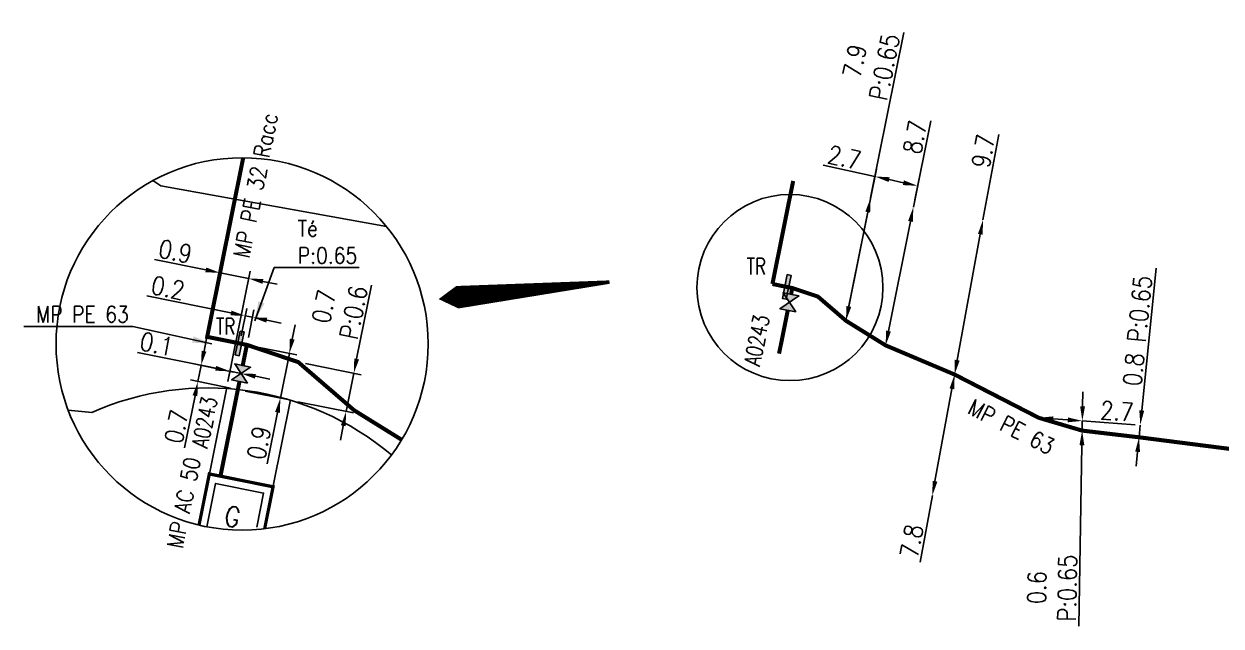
# Model space of a CAD drawing. Header units: millimetres. Extents: x 184000 to 185000, y 128000 to 129000.
# Drawn here: x 184833.3 to 184907.2, y 128309.2 to 128346.3 of the extents above; entities that cross this region are included whole.
import ezdxf
from ezdxf.enums import TextEntityAlignment as Align

# ---------------------------------------------------------------- set-up
doc = ezdxf.new("R2010")
doc.units = ezdxf.units.MM
doc.header["$PDMODE"] = 34
doc.layers.get('0').update_dxf_attribs({"linetype": 'CONTINUOUS'})
doc.layers.get('DEFPOINTS').update_dxf_attribs({"linetype": 'CONTINUOUS'})
for name, color, linetype in [('G_120', 4, 'CONTINUOUS'), ('G_300', 7, 'CONTINUOUS'), ('G_340', 7, 'CONTINUOUS'), ('G_900', 7, 'CONTINUOUS')]:
    doc.layers.add(name, color=color, linetype=linetype)
doc.styles.get("Standard").update_dxf_attribs({"font": 'romans.shx', "width": 0.85})
doc.linetypes.add('G_typB_AP', pattern='A,5,-0.3,["o",Standard,S=1.5,R=0,X=0,Y=-0.5],-1.65', length=6.95)
doc.linetypes.add('G_TYPB_PE', pattern='A,5,-0.3,["o",Standard,S=1.5,R=0,X=0,Y=-0.5],-1.65', length=6.95)
doc.dimstyles.get("Standard").update_dxf_attribs({"dimtxt": 1.5, "dimasz": 1.2, "dimexe": 0.625, "dimexo": 0.625, "dimgap": 0.25, "dimtad": 1, "dimdec": 1, "dimzin": 0, "dimdsep": 46, "dimtxsty": 'Standard', "dimcen": -0.5, "dimadec": 0, "dimazin": 0, "dimtfac": 1, "dimtdec": 1, "dimtmove": 0, "dimatfit": 3, "dimfxl": 0, "dimtolj": 1, "dimtzin": 0, "dimarcsym": 0})

# ---------------------------------------------------------------- blocks, each defined once
blk = doc.blocks.new('G_300_04')
at = {"linetype": 'Continuous'}
h = blk.add_hatch(color=0, dxfattribs=at)
h.paths.add_polyline_path([(-0.5, 0.5), (-0.5, -0.5), (0, 0)])
h.paths.add_polyline_path([(0.5, 0.5), (0, 0), (0.5, -0.5)])
at = {"color": 0, "linetype": 'Continuous', "flags": 128}
blk.add_lwpolyline([(-0.5, -0.5), (0.5, 0.5), (0.5, -0.5), (-0.5, 0.5)], close=True, dxfattribs=at)
at = {"color": 0, "linetype": 'Continuous', "width": 0.75}
blk.add_attdef('NUM', text='', height=1, dxfattribs=at).set_placement((0, 1.782), align=Align.MIDDLE_CENTER)
at = {"color": 0, "linetype": 'Continuous', "width": 0.75, "flags": 3}
for tag, p in [('DEF_LEG', (0, -5)), ('DEF_COUP', (0, -7.5)), ('DEF_TYPE', (0, -10))]:
    blk.add_attdef(tag, text='', height=1.2, dxfattribs=at).set_placement(p, align=Align.MIDDLE)
blk = doc.blocks.new('G_340_16')
at = {"linetype": 'Continuous'}
blk.add_hatch(color=0, dxfattribs=at).paths.add_polyline_path([(0.125, 0.75), (-0.125, 0.75), (-0.125, -0.75), (0.125, -0.75)])
at = {"color": 0, "linetype": 'Continuous'}
blk.add_lwpolyline([(-0.125, 0.75), (0.125, 0.75), (0.125, -0.75), (-0.125, -0.75)], close=True, dxfattribs=at)
at = {"color": 0, "linetype": 'Continuous', "width": 0.75}
for tag, height, flags, p in [('TR', 1, 8, (0, 2.146)), ('DEF_LEG', 1.2, 3, (0, -5)), ('DEF_COUP', 1.2, 3, (0, -7.5)), ('DEF_TYPE', 1.2, 3, (0, -10))]:
    blk.add_attdef(tag, text='', height=height, dxfattribs=dict(at, flags=flags)).set_placement(p, align=Align.MIDDLE)
blk = doc.blocks.new('*D550')
at = {"layer": 'DEFPOINTS', "color": 0, "linetype": 'Continuous', "transparency": 16777216}
for p in [(184898.622, 128321.856), (184898.622, 128321.856), (184898.611, 128321.256)]:
    blk.add_point(p, dxfattribs=at)
at = {"layer": 'G_120', "color": 0, "linetype": 'Continuous', "lineweight": -2, "transparency": 16777216}
for p, q in [((184898.637, 128322.756), (184898.653, 128323.656)), ((184898.622, 128321.856), (184898.611, 128321.256)), ((184898.596, 128320.356), (184898.403, 128309.199))]:
    blk.add_line(p, q, dxfattribs=at)
at = {"layer": 'G_120', "color": 0, "linetype": 'Continuous', "transparency": 16777216}
for points in [[(184898.487, 128322.758), (184898.787, 128322.753), (184898.622, 128321.856)], [(184898.446, 128320.359), (184898.746, 128320.353), (184898.611, 128321.256)]]:
    blk.add_solid(points, dxfattribs=at)
at = {"layer": 'G_120', "color": 0, "linetype": 'Continuous', "transparency": 16777216, "insert": (184896.756, 128311.555), "char_height": 1.125, "attachment_point": 5, "rotation": 89.00901}
blk.add_mtext('\\A1;0.6\\PP:0.65', dxfattribs=at)
blk = doc.blocks.new('*D551')
at = {"layer": 'DEFPOINTS', "color": 0, "linetype": 'Continuous', "transparency": 16777216}
for p in [(184902.2, 128321.6), (184902.2, 128321.6), (184902.124, 128320.844)]:
    blk.add_point(p, dxfattribs=at)
at = {"layer": 'G_120', "color": 0, "linetype": 'Continuous', "lineweight": -2, "transparency": 16777216}
for p, q in [((184902.291, 128322.495), (184903.175, 128331.285)), ((184902.124, 128320.844), (184902.2, 128321.6)), ((184902.034, 128319.948), (184901.944, 128319.053))]:
    blk.add_line(p, q, dxfattribs=at)
at = {"layer": 'G_120', "color": 0, "linetype": 'Continuous', "transparency": 16777216}
for points in [[(184902.141, 128322.51), (184902.44, 128322.48), (184902.2, 128321.6)], [(184901.885, 128319.963), (184902.183, 128319.933), (184902.124, 128320.844)]]:
    blk.add_solid(points, dxfattribs=at)
at = {"layer": 'G_120', "color": 0, "linetype": 'Continuous', "transparency": 16777216, "insert": (184902.032, 128327.413), "char_height": 1.125, "attachment_point": 5, "rotation": 84.25354}
blk.add_mtext('\\A1;0.8 P:0.65', dxfattribs=at)
blk = doc.blocks.new('*D552')
at = {"layer": 'DEFPOINTS', "color": 0, "linetype": 'Continuous', "transparency": 16777216}
for p in [(184895.929, 128322.048), (184898.622, 128321.856), (184898.622, 128321.856)]:
    blk.add_point(p, dxfattribs=at)
at = {"layer": 'G_120', "color": 0, "linetype": 'Continuous', "lineweight": -2, "transparency": 16777216}
for p, q in [((184896.826, 128321.984), (184897.724, 128321.92)), ((184898.622, 128321.856), (184901.892, 128321.622))]:
    blk.add_line(p, q, dxfattribs=at)
at = {"layer": 'G_120', "color": 0, "linetype": 'Continuous', "transparency": 16777216}
for points in [[(184896.837, 128322.134), (184896.816, 128321.835), (184895.929, 128322.048)], [(184897.735, 128322.07), (184897.713, 128321.77), (184898.622, 128321.856)]]:
    blk.add_solid(points, dxfattribs=at)
at = {"layer": 'G_120', "color": 0, "linetype": 'Continuous', "transparency": 16777216, "insert": (184900.759, 128322.455), "char_height": 1.125, "attachment_point": 5, "rotation": 355.90977}
blk.add_mtext('\\A1;2.7', dxfattribs=at)
blk = doc.blocks.new('*D553')
at = {"layer": 'DEFPOINTS', "color": 0, "linetype": 'Continuous', "transparency": 16777216}
for p in [(184888.189, 128335.046), (184888.189, 128335.046), (184886.478, 128326.515)]:
    blk.add_point(p, dxfattribs=at)
at = {"layer": 'G_120', "color": 0, "linetype": 'Continuous', "lineweight": -2, "transparency": 16777216}
for p, q in [((184888.189, 128335.046), (184889.259, 128340.378)), ((184886.655, 128327.398), (184888.012, 128334.163))]:
    blk.add_line(p, q, dxfattribs=at)
at = {"layer": 'G_120', "color": 0, "linetype": 'Continuous', "transparency": 16777216}
for points in [[(184887.865, 128334.193), (184888.16, 128334.134), (184888.189, 128335.046)], [(184886.508, 128327.427), (184886.803, 128327.368), (184886.478, 128326.515)]]:
    blk.add_solid(points, dxfattribs=at)
at = {"layer": 'G_120', "color": 0, "linetype": 'Continuous', "transparency": 16777216, "insert": (184888.29, 128339.359), "char_height": 1.125, "attachment_point": 5, "rotation": 78.65782}
blk.add_mtext('\\A1;8.7', dxfattribs=at)
blk = doc.blocks.new('*D554')
at = {"layer": 'DEFPOINTS', "color": 0, "linetype": 'Continuous', "transparency": 16777216}
for p in [(184892.487, 128334.256), (184892.487, 128334.256), (184890.735, 128324.716)]:
    blk.add_point(p, dxfattribs=at)
at = {"layer": 'G_120', "color": 0, "linetype": 'Continuous', "lineweight": -2, "transparency": 16777216}
for p, q in [((184892.487, 128334.256), (184893.457, 128339.536)), ((184890.897, 128325.601), (184892.324, 128333.371))]:
    blk.add_line(p, q, dxfattribs=at)
at = {"layer": 'G_120', "color": 0, "linetype": 'Continuous', "transparency": 16777216}
for points in [[(184892.177, 128333.398), (184892.472, 128333.344), (184892.487, 128334.256)], [(184890.75, 128325.628), (184891.045, 128325.574), (184890.735, 128324.716)]]:
    blk.add_solid(points, dxfattribs=at)
at = {"layer": 'G_120', "color": 0, "linetype": 'Continuous', "transparency": 16777216, "insert": (184892.504, 128338.502), "char_height": 1.125, "attachment_point": 5, "rotation": 79.59269}
blk.add_mtext('\\A1;9.7', dxfattribs=at)
blk = doc.blocks.new('*D555')
at = {"layer": 'DEFPOINTS', "color": 0, "linetype": 'Continuous', "transparency": 16777216}
for p in [(184888.453, 128336.36), (184888.189, 128335.046), (184883.998, 128327.874)]:
    blk.add_point(p, dxfattribs=at)
at = {"layer": 'G_120', "color": 0, "linetype": 'Continuous', "lineweight": -2, "transparency": 16777216}
for p, q in [((184885.815, 128336.934), (184882.611, 128337.632)), ((184884.09, 128328.334), (184885.907, 128337.394)), ((184887.574, 128336.552), (184886.694, 128336.743)), ((184888.282, 128335.505), (184888.545, 128336.82))]:
    blk.add_line(p, q, dxfattribs=at)
at = {"layer": 'G_120', "color": 0, "linetype": 'Continuous', "transparency": 16777216}
for points in [[(184886.726, 128336.89), (184886.662, 128336.597), (184885.815, 128336.934)], [(184887.606, 128336.698), (184887.542, 128336.405), (184888.453, 128336.36)]]:
    blk.add_solid(points, dxfattribs=at)
at = {"layer": 'G_120', "color": 0, "linetype": 'Continuous', "transparency": 16777216, "insert": (184883.933, 128338.112), "char_height": 1.125, "attachment_point": 5, "rotation": 347.72295}
blk.add_mtext('\\A1;2.7', dxfattribs=at)
blk = doc.blocks.new('*D556')
at = {"layer": 'DEFPOINTS', "color": 0, "linetype": 'Continuous', "transparency": 16777216}
for p in [(184885.551, 128335.62), (184885.551, 128335.62), (184884.03, 128328.034)]:
    blk.add_point(p, dxfattribs=at)
at = {"layer": 'G_120', "color": 0, "linetype": 'Continuous', "lineweight": -2, "transparency": 16777216}
for p, q in [((184885.551, 128335.62), (184887.597, 128345.819)), ((184884.207, 128328.916), (184885.374, 128334.737))]:
    blk.add_line(p, q, dxfattribs=at)
at = {"layer": 'G_120', "color": 0, "linetype": 'Continuous', "transparency": 16777216}
for points in [[(184885.227, 128334.767), (184885.521, 128334.708), (184885.551, 128335.62)], [(184884.059, 128328.945), (184884.354, 128328.886), (184884.03, 128328.034)]]:
    blk.add_solid(points, dxfattribs=at)
at = {"layer": 'G_120', "color": 0, "linetype": 'Continuous', "transparency": 16777216, "insert": (184885.485, 128343.869), "char_height": 1.125, "attachment_point": 5, "rotation": 78.65782}
blk.add_mtext('\\A1;7.9\\PP:0.65', dxfattribs=at)
blk = doc.blocks.new('*D595')
at = {"layer": 'DEFPOINTS', "color": 0, "linetype": 'Continuous', "transparency": 16777216}
for p in [(184890.735, 128324.716), (184889.362, 128317.245), (184889.362, 128317.245)]:
    blk.add_point(p, dxfattribs=at)
at = {"layer": 'G_120', "color": 0, "linetype": 'Continuous', "lineweight": -2, "transparency": 16777216}
for p, q in [((184890.572, 128323.831), (184889.525, 128318.13)), ((184889.362, 128317.245), (184888.608, 128313.135))]:
    blk.add_line(p, q, dxfattribs=at)
at = {"layer": 'G_120', "color": 0, "linetype": 'Continuous', "transparency": 16777216}
for points in [[(184890.425, 128323.858), (184890.72, 128323.804), (184890.735, 128324.716)], [(184889.378, 128318.157), (184889.673, 128318.103), (184889.362, 128317.245)]]:
    blk.add_solid(points, dxfattribs=at)
at = {"layer": 'G_120', "color": 0, "linetype": 'Continuous', "transparency": 16777216, "insert": (184888.085, 128314.44), "char_height": 1.125, "attachment_point": 5, "rotation": 79.59269}
blk.add_mtext('\\A1;7.8', dxfattribs=at)
blk = doc.blocks.new('*D596')
at = {"layer": 'DEFPOINTS', "color": 0, "linetype": 'Continuous', "transparency": 16777216}
for p in [(184850.209, 128325.485), (184849.735, 128323.131), (184853.168, 128322.44)]:
    blk.add_point(p, dxfattribs=at)
at = {"layer": 'G_900', "color": 0, "linetype": 'Continuous', "lineweight": -2, "transparency": 16777216}
for p, q in [((184853.819, 128325.676), (184854.736, 128330.229)), ((184850.669, 128325.392), (184854.101, 128324.701)), ((184853.168, 128322.44), (184853.641, 128324.793)), ((184850.195, 128323.039), (184853.627, 128322.348)), ((184852.99, 128321.558), (184852.812, 128320.676))]:
    blk.add_line(p, q, dxfattribs=at)
at = {"layer": 'G_900', "color": 0, "linetype": 'Continuous', "transparency": 16777216}
for points in [[(184853.672, 128325.705), (184853.966, 128325.646), (184853.641, 128324.793)], [(184852.843, 128321.587), (184853.137, 128321.528), (184853.168, 128322.44)]]:
    blk.add_solid(points, dxfattribs=at)
at = {"layer": 'G_900', "color": 0, "linetype": 'Continuous', "transparency": 16777216, "insert": (184852.712, 128328.726), "char_height": 1.125, "attachment_point": 5, "rotation": 78.61171}
blk.add_mtext('\\A1;0.7\\PP:0.6', dxfattribs=at)
blk = doc.blocks.new('*D597')
at = {"layer": 'DEFPOINTS', "color": 0, "linetype": 'Continuous', "transparency": 16777216}
for p in [(184845.999, 128324.922), (184846.685, 128324.779), (184845.778, 128323.823)]:
    blk.add_point(p, dxfattribs=at)
at = {"layer": 'G_900', "color": 0, "linetype": 'Continuous', "lineweight": -2, "transparency": 16777216}
for p, q in [((184845.117, 128325.099), (184840.295, 128326.071)), ((184845.871, 128324.283), (184846.092, 128325.381)), ((184846.685, 128324.783), (184845.999, 128324.922)), ((184846.777, 128325.239), (184846.778, 128325.243)), ((184847.568, 128324.606), (184848.45, 128324.428))]:
    blk.add_line(p, q, dxfattribs=at)
at = {"layer": 'G_900', "color": 0, "linetype": 'Continuous', "transparency": 16777216}
for points in [[(184845.147, 128325.246), (184845.087, 128324.952), (184845.999, 128324.922)], [(184847.597, 128324.753), (184847.538, 128324.459), (184846.685, 128324.783)]]:
    blk.add_solid(points, dxfattribs=at)
at = {"layer": 'G_900', "color": 0, "linetype": 'Continuous', "transparency": 16777216, "insert": (184841.475, 128326.598), "char_height": 1.125, "attachment_point": 5, "rotation": 348.61171}
blk.add_mtext('\\A1;0.1', dxfattribs=at)
blk = doc.blocks.new('*D598')
at = {"layer": 'DEFPOINTS', "color": 0, "linetype": 'Continuous', "transparency": 16777216}
for p in [(184846.685, 128324.779), (184844.017, 128324.288), (184846.486, 128323.791)]:
    blk.add_point(p, dxfattribs=at)
at = {"layer": 'G_900', "color": 0, "linetype": 'Continuous', "lineweight": -2, "transparency": 16777216}
for p, q in [((184844.394, 128326.159), (184844.572, 128327.041)), ((184846.225, 128324.872), (184843.757, 128325.369)), ((184844.216, 128325.276), (184844.017, 128324.288)), ((184846.026, 128323.884), (184843.558, 128324.381)), ((184843.84, 128323.406), (184843.192, 128320.192))]:
    blk.add_line(p, q, dxfattribs=at)
at = {"layer": 'G_900', "color": 0, "linetype": 'Continuous', "transparency": 16777216}
for points in [[(184844.247, 128326.188), (184844.541, 128326.129), (184844.216, 128325.276)], [(184843.692, 128323.436), (184843.987, 128323.376), (184844.017, 128324.288)]]:
    blk.add_solid(points, dxfattribs=at)
at = {"layer": 'G_900', "color": 0, "linetype": 'Continuous', "transparency": 16777216, "insert": (184842.692, 128321.506), "char_height": 1.125, "attachment_point": 5, "rotation": 78.61171}
blk.add_mtext('\\A1;0.7', dxfattribs=at)
blk = doc.blocks.new('*D599')
at = {"layer": 'DEFPOINTS', "color": 0, "linetype": 'Continuous', "transparency": 16777216}
for p in [(184847.041, 128326.547), (184846.486, 128323.791), (184849.109, 128323.263)]:
    blk.add_point(p, dxfattribs=at)
at = {"layer": 'G_900', "color": 0, "linetype": 'Continuous', "lineweight": -2, "transparency": 16777216}
for p, q in [((184849.842, 128326.901), (184850.019, 128327.783)), ((184847.5, 128326.454), (184850.124, 128325.926)), ((184849.664, 128326.018), (184849.109, 128323.263)), ((184846.945, 128323.699), (184849.569, 128323.17)), ((184848.931, 128322.38), (184848.293, 128319.211))]:
    blk.add_line(p, q, dxfattribs=at)
at = {"layer": 'G_900', "color": 0, "linetype": 'Continuous', "transparency": 16777216}
for points in [[(184849.695, 128326.93), (184849.989, 128326.871), (184849.664, 128326.018)], [(184848.784, 128322.41), (184849.078, 128322.351), (184849.109, 128323.263)]]:
    blk.add_solid(points, dxfattribs=at)
at = {"layer": 'G_900', "color": 0, "linetype": 'Continuous', "transparency": 16777216, "insert": (184847.788, 128320.503), "char_height": 1.125, "attachment_point": 5, "rotation": 78.61171}
blk.add_mtext('\\A1;0.9', dxfattribs=at)
blk = doc.blocks.new('*D600')
at = {"layer": 'DEFPOINTS', "color": 0, "linetype": 'Continuous', "transparency": 16777216}
for p in [(184847.151, 128330.639), (184844.59, 128327.04), (184845.778, 128323.823)]:
    blk.add_point(p, dxfattribs=at)
at = {"layer": 'G_900', "color": 0, "linetype": 'Continuous', "lineweight": -2, "transparency": 16777216}
for p, q in [((184844.504, 128331.172), (184841.335, 128331.81)), ((184844.682, 128327.5), (184845.479, 128331.454)), ((184847.151, 128330.639), (184845.386, 128330.994)), ((184845.871, 128324.283), (184847.243, 128331.098)), ((184848.033, 128330.461), (184848.915, 128330.283))]:
    blk.add_line(p, q, dxfattribs=at)
at = {"layer": 'G_900', "color": 0, "linetype": 'Continuous', "transparency": 16777216}
for points in [[(184844.534, 128331.319), (184844.474, 128331.025), (184845.386, 128330.994)], [(184848.063, 128330.608), (184848.003, 128330.314), (184847.151, 128330.639)]]:
    blk.add_solid(points, dxfattribs=at)
at = {"layer": 'G_900', "color": 0, "linetype": 'Continuous', "transparency": 16777216, "insert": (184842.626, 128332.315), "char_height": 1.125, "attachment_point": 5, "rotation": 348.61171}
blk.add_mtext('\\A1;0.9', dxfattribs=at)
blk = doc.blocks.new('*D601')
at = {"layer": 'DEFPOINTS', "color": 0, "linetype": 'Continuous', "transparency": 16777216}
for p in [(184847.383, 128328.248), (184846.599, 128326.636), (184847.041, 128326.547)]:
    blk.add_point(p, dxfattribs=at)
at = {"layer": 'G_900', "color": 0, "linetype": 'Continuous', "lineweight": -2, "transparency": 16777216}
for p, q in [((184846.06, 128328.514), (184840.859, 128329.562)), ((184846.692, 128327.095), (184847.035, 128328.796)), ((184847.383, 128328.248), (184846.942, 128328.337)), ((184847.133, 128327.006), (184847.476, 128328.707)), ((184848.266, 128328.07), (184849.148, 128327.892))]:
    blk.add_line(p, q, dxfattribs=at)
at = {"layer": 'G_900', "color": 0, "linetype": 'Continuous', "transparency": 16777216}
for points in [[(184846.089, 128328.661), (184846.03, 128328.367), (184846.942, 128328.337)], [(184848.295, 128328.217), (184848.236, 128327.923), (184847.383, 128328.248)]]:
    blk.add_solid(points, dxfattribs=at)
at = {"layer": 'G_900', "color": 0, "linetype": 'Continuous', "transparency": 16777216, "insert": (184842.172, 128330.062), "char_height": 1.125, "attachment_point": 5, "rotation": 348.61171}
blk.add_mtext('\\A1;0.2', dxfattribs=at)

msp = doc.modelspace()

# ---------------------------------------------------------------- linework, layer by layer
at = {"layer": 'G_120', "linetype": 'G_TYPB_PE', "ltscale": 0.5, "const_width": 0.25}
for points in [[(184879.489, 128330.302), (184879.838, 128330.231), (184880.371, 128330.124)], [(184880.371, 128330.124), (184880.714, 128330.055), (184880.714, 128330.055), (184882.298, 128329.524), (184882.298, 128329.524), (184882.298, 128329.524), (184884.03, 128328.034), (184884.03, 128328.034), (184886.478, 128326.515), (184890.735, 128324.716), (184895.929, 128322.048), (184898.611, 128321.256), (184902.124, 128320.844), (184909.918, 128319.846), (184919.847, 128318.695), (184926.338, 128317.777)]]:
    msp.add_lwpolyline(points, dxfattribs=at)
at = {"layer": 'G_120', "linetype": 'G_TYPB_PE', "ltscale": 0.5, "const_width": 0.25, "flags": 128}
msp.add_lwpolyline([(184880.635, 128329.661), (184880.714, 128330.055)], dxfattribs=at)
at = {"layer": 'G_120', "linetype": 'G_typB_AP', "ltscale": 0.5, "const_width": 0.25, "flags": 128}
msp.add_lwpolyline([(184880.437, 128328.681), (184879.898, 128326.004)], dxfattribs=at)
at = {"layer": 'G_900', "color": 252}
for p, q in [((184844.087, 128315.428), (184845.778, 128323.823)), ((184849.738, 128323.145), (184848.138, 128315.201))]:
    msp.add_line(p, q, dxfattribs=at)
at = {"layer": 'G_900', "linetype": 'Continuous', "ltscale": 0.5}
msp.add_lwpolyline([(184846.815, 128338.09, 0.25, 0.25, 0), (184844.59, 128327.04, 0.25, 0.25, 0), (184845.289, 128326.9, 0.25, 0.25, 0), (184845.289, 128326.9, 0, 0, 0)], format="xyseb", dxfattribs=at)
at = {"layer": 'G_900', "color": 252, "flags": 128}
msp.add_lwpolyline([(184841.234, 128336.681), (184841.719, 128336.368), (184855.656, 128333.853)], dxfattribs=at)
at = {"layer": 'G_900', "linetype": 'Continuous', "ltscale": 0.5, "const_width": 0.25}
msp.add_lwpolyline([(184880.769, 128336.66), (184879.489, 128330.302)], dxfattribs=at)
at = {"layer": 'G_900', "color": 254, "linetype": 'Continuous'}
msp.add_lwpolyline([(184869.432, 128330.42, 0.212, 1.273, 0), (184860.989, 128329.58, 2.546, 0, 0), (184858.878, 128329.37, 2.546, 0, 0)], format="xyseb", dxfattribs=at)
at = {"layer": 'G_900', "color": 4, "linetype": 'Continuous', "ltscale": 0.5, "const_width": 0.25}
for points in [[(184846.599, 128326.636), (184845.289, 128326.9)], [(184846.599, 128326.636), (184847.041, 128326.547), (184847.041, 128326.547), (184850.209, 128325.485), (184850.209, 128325.485), (184850.209, 128325.485), (184853.672, 128322.504), (184853.672, 128322.504), (184856.595, 128320.692)], [(184846.783, 128325.269), (184847.041, 128326.547)], [(184846.586, 128324.289), (184845.409, 128318.445)]]:
    msp.add_lwpolyline(points, dxfattribs=at)
at = {"layer": 'G_900', "color": 252, "flags": 128}
msp.add_lwpolyline([(184855.967, 128319.753, 0.286638), (184837.462, 128322.374), (184836.008, 128322.523)], format="xyb", dxfattribs=at)
at = {"layer": 'G_900', "linetype": 'Continuous', "const_width": 0.2, "flags": 128}
msp.add_lwpolyline([(184844.087, 128315.428), (184844.722, 128318.583), (184848.659, 128317.79), (184848.138, 128315.201)], dxfattribs=at)
at = {"layer": 'G_900', "linetype": 'Continuous', "flags": 128}
msp.add_lwpolyline([(184844.577, 128315.329), (184845.114, 128317.994), (184848.07, 128317.399), (184847.647, 128315.299)], dxfattribs=at)
at = {"layer": 'G_900', "ltscale": 0.5}
for centre, radius in [((184846.746, 128326.603), 11.487), ((184880.567, 128330.083), 5.743)]:
    msp.add_circle(centre, radius, dxfattribs=at)

# ---------------------------------------------------------------- block references
at = {"layer": 'G_300', "ltscale": 0.5}
ref = msp.add_blockref('G_300_04', (184880.536, 128329.171), dxfattribs=dict(at, rotation=78.61170817051196))
ref.add_attrib('NUM', 'A0243', dxfattribs={"layer": '0', "color": 0, "linetype": 'Continuous', "height": 1, "rotation": 78.61171, "width": 0.75}).set_placement((184878.522, 128326.825), align=Align.MIDDLE_CENTER)
at = {"layer": 'G_340', "ltscale": 0.5}
ref = msp.add_blockref('G_340_16', (184880.371, 128330.124), dxfattribs=dict(at, rotation=348.6117081713645))
ref.add_attrib('TR', 'TR', dxfattribs={"layer": '0', "color": 0, "linetype": 'Continuous', "height": 1, "width": 0.75}).set_placement((184878.492, 128331.398), align=Align.MIDDLE)
at = {"layer": 'G_900', "ltscale": 0.5}
ref = msp.add_blockref('G_340_16', (184846.599, 128326.636), dxfattribs=dict(at, rotation=348.6117081713645))
ref.add_attrib('TR', 'TR', dxfattribs={"layer": '0', "color": 0, "linetype": 'Continuous', "height": 1, "width": 0.75}).set_placement((184845.732, 128327.689), align=Align.MIDDLE)
ref = msp.add_blockref('G_300_04', (184846.685, 128324.779), dxfattribs=dict(at, rotation=78.61170817051196))
ref.add_attrib('NUM', 'A0243', dxfattribs={"layer": '0', "color": 0, "linetype": 'Continuous', "height": 1, "rotation": 78.61171, "width": 0.75}).set_placement((184844.434, 128321.774), align=Align.MIDDLE_CENTER)

# ---------------------------------------------------------------- texts
at = {"layer": 'G_120', "linetype": 'Continuous', "width": 0.85}
msp.add_text('MP PE 63', height=1, rotation=332.81671, dxfattribs=at).set_placement((184894.239, 128321.493), align=Align.MIDDLE)
at = {"layer": 'G_900', "linetype": 'Continuous', "width": 0.85}
msp.add_text('MP PE 32 Racc', height=1, rotation=78.61171, dxfattribs=at).set_placement((184847.579, 128336.384), align=Align.MIDDLE)
at = {"layer": 'G_900', "color": 4, "linetype": 'Continuous', "width": 0.85}
msp.add_text('MP AC 50', height=1, rotation=78.61171, dxfattribs=at).set_placement((184843.141, 128316.803), align=Align.MIDDLE)
at = {"layer": 'G_900', "color": 4, "linetype": 'Continuous', "char_height": 1}
for s, insert, attachment_point in [('Té\\PP:0.65', (184850.179, 128332.894), 4), ('MP PE 63', (184839.753, 128328.431), 6)]:
    msp.add_mtext(s, dxfattribs=dict(at, insert=insert, attachment_point=attachment_point))
at = {"layer": 'G_900', "insert": (184846.144, 128315.943), "char_height": 1.235, "width": 0.9922, "attachment_point": 5, "rotation": 348.61171}
msp.add_mtext('G', dxfattribs=at)

# ---------------------------------------------------------------- dimensions: what is measured, and where the dimension line sits
at = {"layer": 'G_120', "linetype": 'Continuous'}
for base, p1, p2, angle, text, override, picture, middle in [((184885.551, 128335.62), (184884.03, 128328.034), (184885.551, 128335.62), 258.65782, '7.9\\PP:0.65', {"dimscale": 0.75}, '*D556', (184887.139, 128343.537)), ((184888.453, 128336.36), (184883.998, 128327.874), (184888.189, 128335.046), 167.72295, '2.7', {"dimscale": 0.75}, '*D555', (184883.773, 128337.379)), ((184902.2, 128321.6), (184902.124, 128320.844), (184902.2, 128321.6), 264.25354, '<> P:0.65', {"dimscale": 0.75, "dimlfac": 1, "dimlunit": 2, "dimatfit": 0}, '*D551', (184902.778, 128327.338)), ((184889.362, 128317.245), (184890.735, 128324.716), (184889.362, 128317.245), 79.59269, '7.8', {"dimscale": 0.75}, '*D595', (184888.822, 128314.304)), ((184898.622, 128321.856), (184898.611, 128321.256), (184898.622, 128321.856), 269.00901, '<>\\PP:0.65', {"dimscale": 0.75, "dimatfit": 0}, '*D550', (184898.443, 128311.526))]:
    dim = msp.add_linear_dim(base=base, p1=p1, p2=p2, angle=angle, text=text, dimstyle='Standard', override=override, dxfattribs=at)
    dim.commit()
    dim.dimension.update_dxf_attribs({"geometry": picture, "text_midpoint": middle, "dimtype": 160})
for base, p1, p2, angle, picture, middle in [((184888.189, 128335.046), (184886.478, 128326.515), (184888.189, 128335.046), 258.65782, '*D553', (184889.025, 128339.212)), ((184892.487, 128334.256), (184890.735, 128324.716), (184892.487, 128334.256), 259.59269, '*D554', (184893.242, 128338.366)), ((184898.622, 128321.856), (184895.929, 128322.048), (184898.622, 128321.856), 175.90977, '*D552', (184900.706, 128321.707))]:
    dim = msp.add_linear_dim(base=base, p1=p1, p2=p2, angle=angle, dimstyle='Standard', override={"dimscale": 0.75}, dxfattribs=at)
    dim.commit()
    dim.dimension.update_dxf_attribs({"geometry": picture, "text_midpoint": middle, "dimtype": 160})
at = {"layer": 'G_900', "linetype": 'Continuous'}
for base, p1, p2, angle, text, picture, middle in [((184847.151, 128330.639), (184844.59, 128327.04), (184845.778, 128323.823), 168.61171, '0.9', '*D600', (184842.478, 128331.58)), ((184847.383, 128328.248), (184846.599, 128326.636), (184847.041, 128326.547), 168.61171, '0.2', '*D601', (184842.024, 128329.327)), ((184845.999, 128324.922), (184846.685, 128324.779), (184845.778, 128323.823), 348.61171, '0.1', '*D597', (184841.327, 128325.863)), ((184844.017, 128324.288), (184846.685, 128324.779), (184846.486, 128323.791), 78.61171, '0.7', '*D598', (184843.427, 128321.358))]:
    dim = msp.add_linear_dim(base=base, p1=p1, p2=p2, angle=angle, text=text, dimstyle='Standard', override={"dimscale": 0.75, "dimatfit": 0}, dxfattribs=at)
    dim.commit()
    dim.dimension.update_dxf_attribs({"geometry": picture, "text_midpoint": middle, "dimtype": 160})
at = {"layer": 'G_900', "color": 4, "linetype": 'Continuous'}
for base, p1, p2, text, picture, middle in [((184853.168, 128322.44), (184850.209, 128325.485), (184849.735, 128323.131), '0.7\\PP:0.6', '*D596', (184854.367, 128328.393)), ((184849.109, 128323.263), (184847.041, 128326.547), (184846.486, 128323.791), '0.9', '*D599', (184848.523, 128320.355))]:
    dim = msp.add_linear_dim(base=base, p1=p1, p2=p2, angle=78.61171, text=text, dimstyle='Standard', override={"dimscale": 0.75, "dimatfit": 0}, dxfattribs=at)
    dim.commit()
    dim.dimension.update_dxf_attribs({"geometry": picture, "text_midpoint": middle, "dimtype": 160})

# ---------------------------------------------------------------- leaders
at = {"layer": 'G_900', "color": 4, "linetype": 'Continuous', "annotation_type": 0, "has_hookline": 1}
for points, hookline_direction, text_width in [([(184847.526, 128328.035), (184848.729, 128331.311), (184849.929, 128331.311)], 0, 3.805), ([(184844.885, 128326.62), (184840.003, 128327.681)], 1, 6.476)]:
    msp.add_leader(points, dimstyle='Standard', dxfattribs=dict(at, hookline_direction=hookline_direction, text_width=text_width))

doc.saveas('drawing.dxf')
